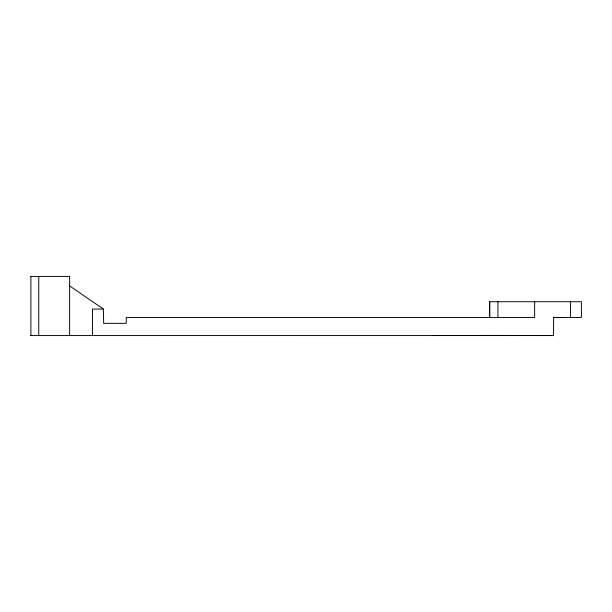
<?xml version="1.0" encoding="UTF-8"?>
<svg xmlns="http://www.w3.org/2000/svg" width="612" height="612" viewBox="0 0 612 612"><rect width="100%" height="100%" fill="white"/><g stroke="black" fill="none" stroke-linecap="round" stroke-linejoin="round"><path stroke-width="0.92" d="M489.638 317.49L489.638 301.724L581.4 301.724L581.4 317.49L553.669 317.475L553.409 335.552L488.33 335.437M432.409 335.567L489.263 335.437M497.923 335.437L553.409 335.552L507.44 335.468M30.6 276.433L69.623 276.433L69.623 335.567M534.636 301.724L534.636 317.49L126.233 317.49L126.233 323.343L103.665 323.343L103.405 309.06L92.527 309.06L92.527 335.567M30.6 335.567L553.409 335.552L535.99 335.567M553.669 317.475L563.185 317.49M489.638 335.437L513.697 335.567M488.407 335.437L488.934 335.567M69.623 285.896L103.405 309.06M570.522 301.724L570.522 317.49M497.923 301.724L497.923 317.49M489.722 301.724L489.722 317.49M38.755 276.433L38.755 335.567M30.883 276.433L30.883 335.567"/></g></svg>
